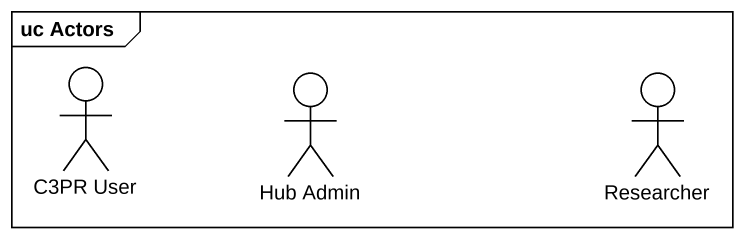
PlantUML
@startuml
mainframe uc Actors
actor "C3PR User" as C3PR_User
actor "Hub Admin" as Hub_Admin
actor Researcher
@enduml
